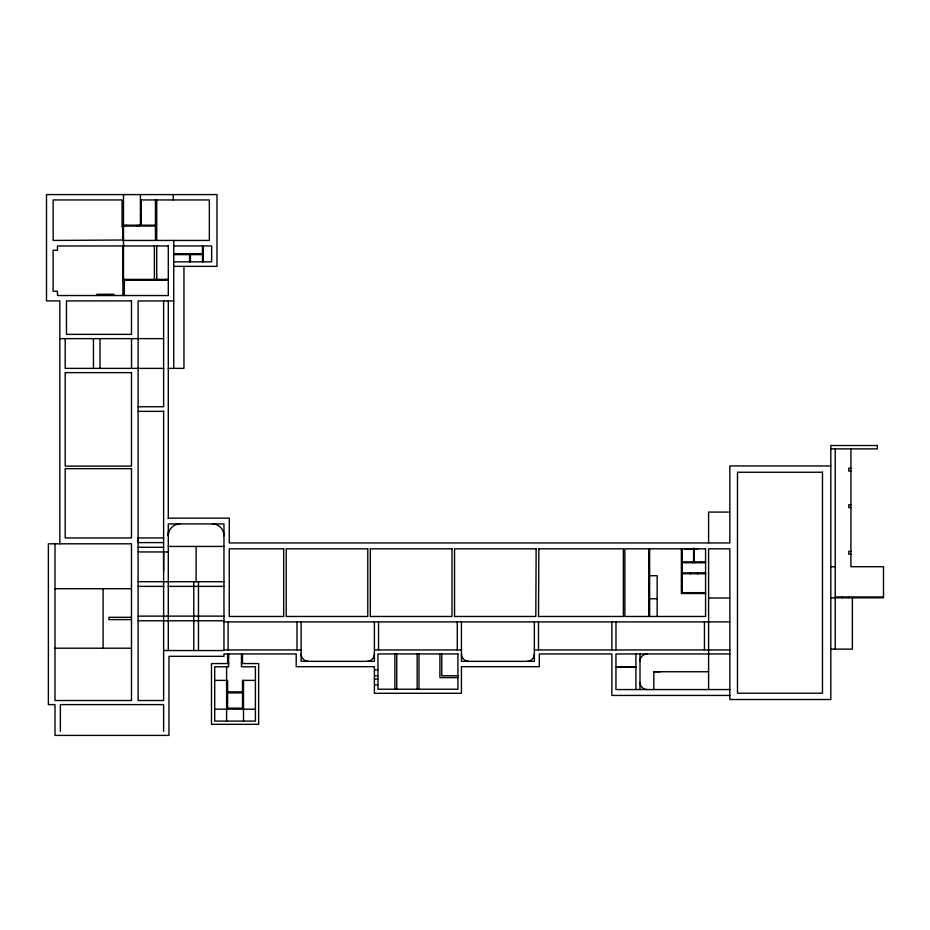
<?xml version="1.0" encoding="UTF-8"?>
<svg xmlns="http://www.w3.org/2000/svg" width="930" height="930" viewBox="0 0 930 930"><rect width="100%" height="100%" fill="white"/><g stroke="black" fill="none" stroke-linecap="round" stroke-linejoin="round"><path stroke-width="1.4" d="M163.622 554.396L163.622 570.09M140.43 199.938L209.343 199.938L209.343 240.44L122.9 240.44L122.9 226.897M140.43 208.576L141.279 208.576M140.43 216.179L141.279 216.179M123.504 225.188L155.88 225.188M123.504 226.037L155.45 226.037M123.504 226.897L122.051 226.897L122.051 199.938L53.126 199.938L53.126 240.44L123.504 240.01M173.736 245.962L211.645 245.962L211.645 261.818L173.736 261.818M173.736 253.762L202.484 253.762L202.484 245.962M173.736 254.611L189.581 254.611L189.581 261.818M173.736 266.364L216.992 266.364L216.992 194.591L46.5 194.591L46.5 300.901L59.846 300.901L59.846 543.806M122.9 279.395L168.295 279.395M122.9 280.244L123.504 280.244M124.353 280.244L168.295 280.244M173.736 300.948L138.117 300.948L138.117 700.523L163.622 700.523L163.622 411.107M59.846 338.625L163.622 338.625M163.622 368.373L65.193 368.373L65.193 338.625M168.295 368.373L183.954 368.373L183.954 266.364M138.117 406.747L163.622 406.747L163.622 300.948M138.117 411.351L163.622 411.351M830.816 448.876L877.327 448.876L877.327 445.528L830.816 445.528L830.816 699.511L729.841 699.511L729.841 548.816L708.59 548.816L708.59 689.56M830.816 465.953L729.841 465.953L729.841 542.946L229.268 542.946L229.268 518.138L168.295 518.138M850.927 468.22L848.788 468.22L848.788 471.115L850.927 471.115M850.927 504.699L848.788 504.699L848.788 507.582L850.927 507.582M729.841 512.093L708.59 512.093L708.59 542.946M163.75 537.935L138.07 537.935L138.07 542.609L163.622 542.609M168.295 546.433L223.967 546.433M138.117 547.282L163.622 547.282M850.927 551.316L848.788 551.316L848.788 554.199L850.927 554.199M138.117 551.955L168.295 551.955M682.225 561.883L705.568 561.883M682.225 562.731L705.568 562.731M830.816 566.719L835.233 566.719M705.568 572.868L682.225 572.868L682.225 548.816M705.568 573.717L682.225 573.717L682.225 592.666L705.568 592.666M649.617 575.705L657.161 575.705L657.161 616.474M681.376 579.204L682.225 579.204M138.117 581.703L223.967 581.703M138.117 586.377L163.773 586.377M168.156 586.377L224.072 586.377M681.376 586.458L682.225 586.458M54.998 588.713L131.49 588.713M705.568 593.514L681.376 593.514L681.376 548.816M835.233 596.967L883.5 596.967M830.816 597.816L883.5 597.816L883.5 566.719L850.927 566.719L850.927 448.876M708.59 598.013L729.841 598.013M649.617 598.769L657.161 598.769M648.768 601.361L649.617 601.361M648.768 608.906L649.617 608.906M138.117 616.125L223.967 616.125M131.49 617.311L108.926 617.311L108.926 619.624L131.49 619.624M138.117 620.798L224.095 620.798M223.967 621.903L729.841 621.903M54.998 648.21L131.49 648.21M830.816 649.117L852.38 649.117L852.38 597.816M223.967 649.954L301.134 649.954M374.395 649.954L461.431 649.954M534.355 649.954L729.841 649.954M163.622 650.547L223.967 650.547L223.967 523.916L168.295 523.916L168.295 650.547M729.841 653.953L615.951 653.953L615.951 666.694L635.922 666.694M228.641 663.555L211.482 663.555L211.482 724.319L258.645 724.319L258.645 663.555L241.475 663.555M635.922 667.298L615.951 667.298L615.951 689.56L729.841 689.56M374.395 669.926L377.929 669.926M653.813 689.56L653.813 671.739L708.59 671.751M374.395 675.773L377.929 675.773M457.909 675.773L441.762 675.773L441.762 653.953M457.909 677.61L439.913 677.61L439.913 653.953M374.395 679.063L377.929 679.063M214.702 680.376L227.629 680.376L227.629 691.862M255.413 680.376L242.486 680.376L242.486 691.862M374.395 684.899L377.929 684.899M226.606 691.862L243.509 691.862M729.841 695.431L611.87 695.431L611.87 653.953L539.284 653.953L539.284 666.694L461.431 666.694L461.431 693.303L374.395 693.303L374.395 666.694L296.205 666.694L296.205 653.953L223.967 653.953L223.967 656.324L168.969 656.324L168.969 735.409L54.998 735.409L54.998 704.603L48.372 704.603L48.372 543.806L131.49 543.806L131.49 700.523L54.998 700.523L54.998 543.806M214.702 709.195L255.413 709.195M653.813 671.739L660.242 671.751M168.353 531.588L168.295 535.808A11.683 11.683 0 0 1 179.769 523.916M163.622 551.955L163.622 553.92M848.706 596.967L848.706 597.816M842.208 596.967L842.208 597.816M835.233 448.876L835.233 649.117M704.452 621.903L704.452 649.954M701.243 561.883L701.243 562.731M698.035 548.816L684.573 548.816M697.826 572.868L697.826 573.717M697.407 572.868L697.407 573.717M697.407 592.666L697.407 593.514M694.896 561.883L694.896 562.731M694.198 548.305L694.198 561.883M693.594 548.305L693.594 561.883M692.559 561.883L692.559 562.731M690.548 572.868L690.548 573.717M690.386 572.868L690.386 573.717M690.386 592.666L690.386 593.514M686.212 561.883L686.212 562.731M649.617 548.816L649.617 616.474M648.768 548.816L648.768 616.474M640.003 653.953L640.003 689.56M635.922 653.953L635.922 689.56M615.997 621.903L615.997 649.954M611.859 621.903L611.859 649.954M538.493 621.903L538.493 649.954M534.355 621.903L534.355 661.346L461.431 661.346L461.431 621.903M457.293 621.903L457.293 649.954M419 653.953L419 689.223M417.163 653.953L417.163 689.223M396.738 653.953L396.738 689.223M394.89 653.953L394.89 689.223M378.533 621.903L378.533 649.954M374.395 621.903L374.395 661.346L301.134 661.346L301.134 621.903M296.995 621.903L296.995 649.954M243.509 680.376L243.509 721.099M242.486 653.953L242.486 663.555M241.475 653.953L241.475 666.787L255.413 666.787L255.413 721.099L214.702 721.099L214.702 666.787L228.641 666.787L228.641 653.953M228.106 621.903L228.106 649.954M227.629 653.953L227.629 663.555M226.606 666.787L226.606 721.099M203.333 245.962L203.333 261.818M202.484 261.818L202.484 254.611L190.429 254.611L190.429 261.818M198.462 581.703L198.462 650.547M196.125 546.433L196.125 581.703M193.789 581.703L193.789 650.547M173.736 240.44L173.736 368.373M173.236 194.591L173.236 199.938M168.295 300.948L168.295 518.591M166.191 279.395L166.191 280.244M163.622 731.34L163.622 704.603L60.357 704.603L60.357 731.34M158.925 279.395L158.925 280.244M156.728 199.938L156.728 240.44M156.728 245.962L156.728 279.395M155.45 199.938L155.45 240.44M154.392 245.962L154.392 279.395M141.279 199.938L141.279 225.188M140.43 194.591L140.43 225.188M139.326 225.188L139.326 226.037M137.117 225.188L137.117 226.037M131.537 338.625L131.537 368.373M126.573 225.188L126.573 226.037M124.353 279.395L124.353 295.542M123.504 194.591L123.504 279.395M122.9 245.962L122.9 295.542M114.018 295.542L114.018 294.275L96.953 294.275L96.953 295.542M103.102 588.713L103.102 648.21M100.033 338.625L100.033 368.373M93.442 338.625L93.442 368.373M374.395 653.953A7.266 7.266 0 0 1 367.257 661.346M308.272 661.346A7.266 7.266 0 0 1 301.134 653.953M468.569 661.346A7.266 7.266 0 0 1 461.431 653.953M534.355 653.953A7.266 7.266 0 0 1 527.217 661.346M212.493 523.916A11.683 11.683 0 0 1 223.967 535.808M647.14 689.56A7.138 7.138 0 0 1 640.003 682.422M640.003 661.009A7.138 7.138 0 0 1 647.14 653.953M536.145 548.816L535.808 616.474L454.549 616.474L454.549 548.816L536.145 548.816M538.854 548.816L538.517 616.474L623.356 616.474L623.356 548.816L538.854 548.816M168.295 245.962L57.462 245.962L57.462 250.263L53.126 250.263L53.126 291.23L57.462 291.23L57.462 295.542L168.295 295.542L168.295 245.962M131.49 300.901L66.472 300.901L66.472 334.382L131.49 334.382L131.49 300.901M131.49 372.628L65.193 372.628L65.193 466.116L131.49 466.116L131.49 372.628M131.49 468.662L65.193 468.662L65.193 537.935L131.49 537.935L131.49 468.662M822.48 472.242L737.49 472.242L737.49 693.21L822.48 693.21L822.48 472.242M283.662 548.816L229.268 548.816L229.268 616.474L283.662 616.474L283.662 548.816M367.78 548.816L286.207 548.816L286.207 616.474L367.78 616.474L367.78 548.816M452.003 548.816L370.326 548.816L370.326 616.474L452.003 616.474L452.003 548.816M705.568 548.816L624.867 548.816L624.867 616.474L705.568 616.474L705.568 548.816M457.909 653.953L377.929 653.953L377.929 689.223L457.909 689.223L457.909 653.953M242.486 692.873L227.629 692.873L227.629 708.172L242.486 708.172L242.486 692.873"/></g></svg>
